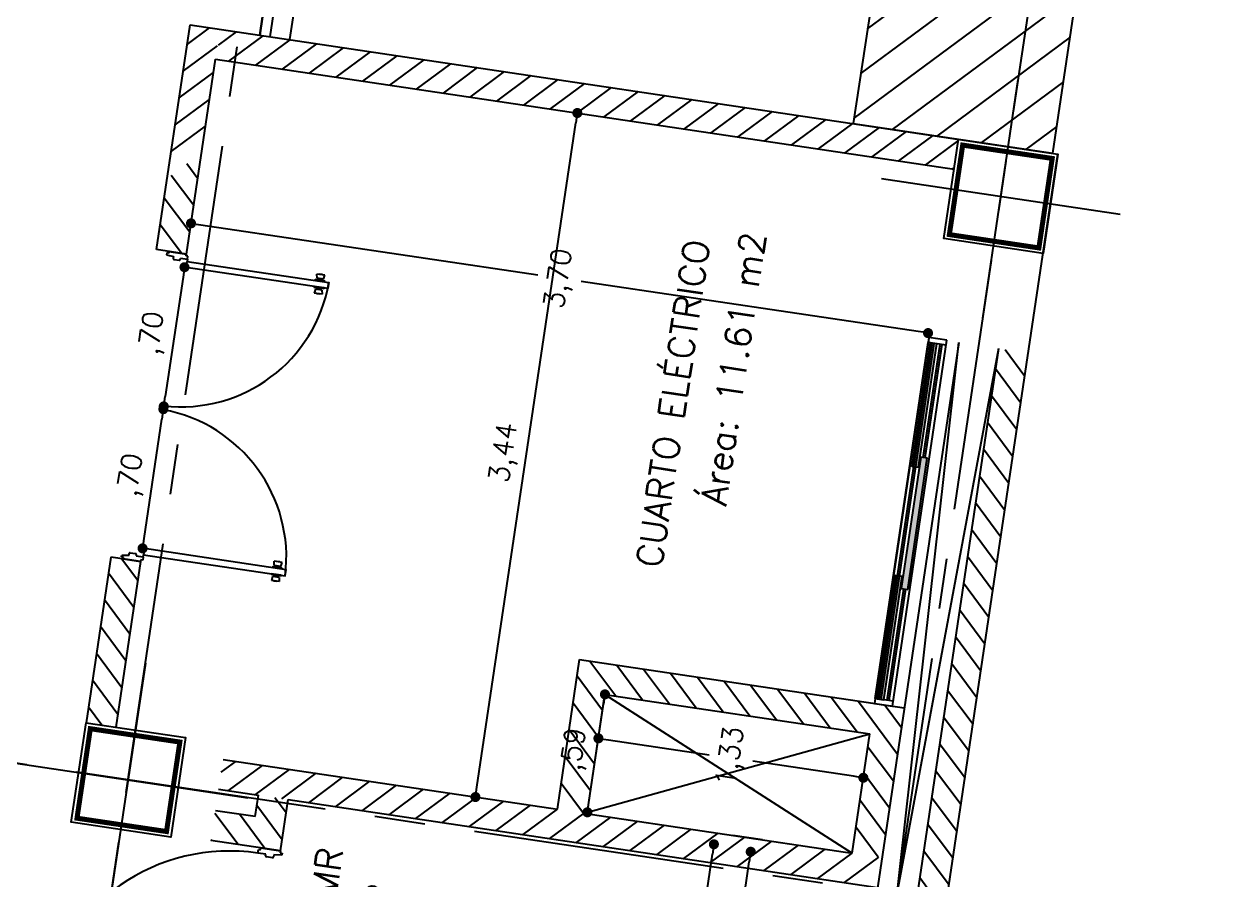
# Model space of a CAD drawing. Header units: millimetres. Extents: x 338 to 506, y 179 to 335.
# Drawn here: x 452.25 to 458.25, y 271.75 to 276.01 of the extents above; entities that cross this region are included whole.
import ezdxf

# ---------------------------------------------------------------- set-up
doc = ezdxf.new("R2010")
doc.units = ezdxf.units.MM
doc.linetypes.add('CENTER', pattern=[2, 1.25, -0.25, 0.25, -0.25])
doc.linetypes.add('DASHED2', pattern=[0.375, 0.25, -0.125])
for name, color, linetype in [('COLUMNAS', 252, 'Continuous'), ('CUBIERTA', 254, 'Continuous'), ('DISEÑOS_VENTANAS', 18, 'Continuous'), ('EJES-COLUMNAS', 3, 'CENTER'), ('EJES_DE_COLUMNA', 255, 'DASHED2'), ('MUROS', 32, 'Continuous'), ('PISO', 253, 'Continuous'), ('PUERTAS', 5, 'Continuous'), ('REJAS', 151, 'Continuous'), ('SEÑALIZACIÓN', 41, 'Continuous'), ('TEXTO', 7, 'Continuous'), ('TEXTOS', 7, 'Continuous'), ('VENTANAS', 144, 'Continuous')]:
    doc.layers.add(name, color=color, linetype=linetype)
doc.styles.add('NOTAS', font='simplex.shx')
doc.styles.get("Standard").update_dxf_attribs({"font": 'ARIALUNI.ttf'})
doc.dimstyles.new('ROMANS', dxfattribs={"dimtxt": 0.1, "dimasz": 0.05, "dimexe": 0.04, "dimexo": 0.5, "dimgap": 0.05, "dimtad": 1, "dimtih": 1, "dimtoh": 1, "dimdec": 4, "dimzin": 5, "dimdsep": 46, "dimtxsty": 'Standard', "dimsah": 1, "dimcen": 0.05, "dimse1": 1, "dimse2": 1, "dimclrd": 7, "dimclre": 7, "dimclrt": 7, "dimadec": 0, "dimazin": 0, "dimtfac": 1, "dimtdec": 4, "dimtix": 1, "dimtmove": 2, "dimatfit": 3, "dimfxl": 1, "dimtolj": 1, "dimarcsym": 0})

# ---------------------------------------------------------------- blocks, each defined once
blk = doc.blocks.new('*X1014')
at = {"color": 0}
for p, q in [((103.1127, 42.8825), (102.1075, 43.8877)), ((103.3374, 42.8822), (102.3322, 43.8875)), ((103.5622, 42.882), (102.557, 43.8872)), ((103.7869, 42.8818), (102.7817, 43.887)), ((104.0117, 42.8815), (103.0065, 43.8867)), ((104.2364, 42.8813), (103.2312, 43.8865)), ((104.4612, 42.881), (103.4559, 43.8863)), ((104.5324, 43.0343), (103.6807, 43.886)), ((104.5324, 43.2589), (103.9054, 43.8858)), ((104.5324, 43.4834), (104.1302, 43.8856)), ((104.5324, 43.7079), (104.3549, 43.8853)), ((102.888, 42.8827), (102.0799, 43.6908)), ((102.6632, 42.8829), (102.0799, 43.4663)), ((102.4385, 42.8832), (102.0799, 43.2418)), ((102.2137, 42.8834), (102.0799, 43.0173))]:
    blk.add_line(p, q, dxfattribs=at)
blk = doc.blocks.new('*X269')
at = {"color": 0}
for p, q in [((2867.7349, 1810.1381), (2867.8145, 1810.2177)), ((2867.7992, 1810.0677), (2867.9492, 1810.2177)), ((2867.9339, 1810.0677), (2868.0839, 1810.2177)), ((2868.0686, 1810.0677), (2868.2186, 1810.2177)), ((2868.2033, 1810.0677), (2868.3533, 1810.2177)), ((2868.338, 1810.0677), (2868.488, 1810.2177)), ((2870.1145, 1810.093), (2870.2392, 1810.2177)), ((2870.2239, 1810.0677), (2870.3739, 1810.2177)), ((2870.3586, 1810.0677), (2870.4908, 1810.1999)), ((2868.4727, 1810.0677), (2868.5685, 1810.1635)), ((2870.4933, 1810.0677), (2870.5582, 1810.1326))]:
    blk.add_line(p, q, dxfattribs=at)
blk = doc.blocks.new('*X270')
at = {"color": 0}
for p, q in [((2867.2471, 1809.3809), (2867.3839, 1809.5177)), ((2867.2471, 1809.5156), (2867.2492, 1809.5177)), ((2867.2471, 1809.2462), (2867.3971, 1809.3962)), ((2867.3033, 1809.1677), (2867.4533, 1809.3177)), ((2867.4849, 1809.2145), (2867.5049, 1809.2346)), ((2867.438, 1809.1677), (2867.4849, 1809.2145))]:
    blk.add_line(p, q, dxfattribs=at)
blk = doc.blocks.new('_DOT')
at = {"color": 0, "linetype": 'ByBlock'}
blk.add_line((-0.5, 0), (-1, 0), dxfattribs=at)
at = {"color": 0, "linetype": 'ByBlock', "const_width": 0.5}
blk.add_lwpolyline([(-0.25, 0, 1), (0.25, 0, 1)], format="xyb", close=True, dxfattribs=at)
blk = doc.blocks.new('*U1210')
at = {"layer": 'REJAS', "color": 7, "style": 'NOTAS'}
blk.add_text(',86', height=0.1, dxfattribs=at).set_placement((2867.0564, 1806.9239))
blk = doc.blocks.new('*D273')
at = {"layer": 'DEFPOINTS', "color": 0, "transparency": 16777216}
for p in [(2867.5874, 1806.8549), (2866.7301, 1806.4046), (2867.5874, 1806.4178)]:
    blk.add_point(p, dxfattribs=at)
at = {"layer": 'REJAS', "color": 7, "transparency": 16777216}
blk.add_line((2866.7801, 1806.8549), (2867.5374, 1806.8549), dxfattribs=at)
at = {"transparency": 16777216}
blk.add_blockref('*U1210', (0, 0), dxfattribs=at)
at = {"layer": 'REJAS', "color": 7, "transparency": 16777216, "xscale": 0.05, "yscale": 0.05, "zscale": 0.05, "rotation": 180}
blk.add_blockref('_DOT', (2866.7301, 1806.8549), dxfattribs=at)
at = {"layer": 'REJAS', "color": 7, "transparency": 16777216, "xscale": 0.05, "yscale": 0.05, "zscale": 0.05}
blk.add_blockref('_DOT', (2867.5874, 1806.8549), dxfattribs=at)
blk = doc.blocks.new('*U1211')
at = {"layer": 'REJAS', "color": 7, "style": 'NOTAS'}
blk.add_text('1,04', height=0.1, dxfattribs=at).set_placement((2866.9295, 1807.1107))
blk = doc.blocks.new('*D274')
at = {"layer": 'DEFPOINTS', "color": 0, "transparency": 16777216}
for p in [(2867.5972, 1807.0416), (2867.5972, 1806.9051), (2866.5522, 1806.5553)]:
    blk.add_point(p, dxfattribs=at)
at = {"layer": 'REJAS', "color": 7, "transparency": 16777216}
blk.add_line((2866.6022, 1807.0416), (2867.5472, 1807.0416), dxfattribs=at)
at = {"transparency": 16777216}
blk.add_blockref('*U1211', (0, 0), dxfattribs=at)
at = {"layer": 'REJAS', "color": 7, "transparency": 16777216, "xscale": 0.05, "yscale": 0.05, "zscale": 0.05, "rotation": 180}
blk.add_blockref('_DOT', (2866.5522, 1807.0416), dxfattribs=at)
at = {"layer": 'REJAS', "color": 7, "transparency": 16777216, "xscale": 0.05, "yscale": 0.05, "zscale": 0.05}
blk.add_blockref('_DOT', (2867.5972, 1807.0416), dxfattribs=at)
blk = doc.blocks.new('PUERTA_PMR')
at = {"layer": 'PUERTAS'}
for p, q in [((-0.1, 0.9848), (-0.11, 0.9848)), ((-0.11, 0.9848), (-0.11, 0.9748)), ((-0.11, 0.9748), (-0.07, 0.9698)), ((-0.1, 0.9948), (-0.1, 0.9848)), ((0, 0.9948), (-0.1, 0.9948)), ((-0.1, 0.9948), (0, 0.9948)), ((-0.07, 0.9698), (-0.07, 0.9598)), ((-0.03, 0.9598), (-0.03, 0.9673)), ((-0.03, 0.9673), (0.01, 0.9673)), ((0, 0.9848), (0, 0.9948)), ((0.01, 0.9848), (0, 0.9848)), ((0.01, 0.9673), (0.01, 0.9848)), ((0.01, 0.9673), (0.01, 0.9548)), ((0.8311, 0.9949), (0.9207, 0.9949)), ((0.8311, 0.981), (0.9067, 0.981)), ((0.9055, 0.9632), (0.9216, 0.9632)), ((0.9066, 0.9632), (0.9067, 0.981)), ((0.9205, 0.9632), (0.9207, 0.9949)), ((-0.065, 0.9548), (-0.035, 0.9548)), ((0.1854, 0.9198), (0.1854, 0.8548)), ((0.2004, 0.9198), (0.2004, 0.8698)), ((0.7744, 0.9198), (0.7744, 0.8698)), ((0.7894, 0.9198), (0.7894, 0.8548)), ((0.9422, 0.9596), (0.885, 0.9597)), ((0.885, 0.9548), (0.885, 0.9597)), ((0.9422, 0.9546), (0.885, 0.9548)), ((0.9422, 0.9198), (0.885, 0.9197)), ((0.885, 0.9197), (0.885, 0.9148)), ((0.9422, 0.9149), (0.885, 0.9148)), ((0.9055, 0.9113), (0.9216, 0.9113)), ((0.9066, 0.9113), (0.9067, 0.8935)), ((0.9205, 0.9113), (0.9207, 0.8797)), ((0.9422, 0.9547), (0.9422, 0.9596)), ((0.9422, 0.9198), (0.9422, 0.9149)), ((0.1854, 0.8548), (0.7894, 0.8548)), ((0.2004, 0.8698), (0.7744, 0.8698)), ((0.8311, 0.8935), (0.9067, 0.8935)), ((0.8311, 0.8797), (0.9207, 0.8797)), ((-0.11, 0.02), (-0.07, 0.025)), ((-0.11, 0.01), (-0.11, 0.02)), ((-0.1, 0.01), (-0.11, 0.01)), ((-0.1, 0), (-0.1, 0.01)), ((0, 0), (-0.1, 0)), ((-0.1, 0), (0, 0)), ((-0.07, 0.025), (-0.07, 0.035)), ((-0.065, 0.04), (-0.035, 0.04)), ((-0.03, 0.035), (-0.03, 0.0275)), ((-0.03, 0.0275), (0.01, 0.0275)), ((0.01, 0.01), (0, 0.01)), ((0, 0.01), (0, 0)), ((0.01, 0.0275), (0.01, 0.01))]:
    blk.add_line(p, q, dxfattribs=at)
blk.add_lwpolyline([(0.01, 0.9198), (0.01, 0.9548), (0.9648, 0.9548), (0.9648, 0.9198)], close=True, dxfattribs=at)
for centre, radius, start, end in [((0.8311, 0.9879), 0.00695, 90, 270), ((0.9023, 0.9629), 0.00329, 260.04121, 5.00791), ((0.9249, 0.9629), 0.00329, 174.71328, 279.67998), ((-0.065, 0.9598), 0.005, 180, 270), ((-0.035, 0.9598), 0.005, 270, 360), ((0.0091, 0.9854), 0.958, 270.05644, 356.06742), ((0.9023, 0.9116), 0.00329, 354.99209, 99.95879), ((0.9249, 0.9116), 0.00329, 80.32002, 185.28672), ((0.8311, 0.8866), 0.00695, 90, 270), ((-0.065, 0.035), 0.005, 90, 180), ((-0.035, 0.035), 0.005, 0, 90)]:
    blk.add_arc(centre, radius, start, end, dxfattribs=at)
blk = doc.blocks.new('*X303')
at = {"color": 0}
for p, q in [((2867.7861, 1807.8371), (2867.6549, 1807.7059)), ((2867.9208, 1807.8371), (2867.7708, 1807.6871)), ((2868.0555, 1807.8371), (2867.9055, 1807.6871)), ((2868.1902, 1807.8371), (2868.0402, 1807.6871)), ((2868.3249, 1807.8371), (2868.1749, 1807.6871)), ((2868.4076, 1807.7851), (2868.2549, 1807.6324)), ((2868.4074, 1807.6501), (2868.2549, 1807.4977)), ((2868.4071, 1807.5152), (2868.2549, 1807.363)), ((2868.4069, 1807.3803), (2868.2549, 1807.2283)), ((2868.4067, 1807.2453), (2868.2549, 1807.0936)), ((2868.4064, 1807.1104), (2868.2549, 1806.9589)), ((2868.4062, 1806.9755), (2868.2549, 1806.8242)), ((2868.406, 1806.8405), (2868.2549, 1806.6895)), ((2868.4058, 1806.7056), (2868.2549, 1806.5548)), ((2868.4055, 1806.5707), (2868.2549, 1806.4201)), ((2868.4053, 1806.4357), (2868.1747, 1806.2052)), ((2867.7859, 1806.3552), (2867.6549, 1806.2242)), ((2867.9206, 1806.3552), (2867.7706, 1806.2052)), ((2868.0553, 1806.3552), (2867.9053, 1806.2052)), ((2868.19, 1806.3552), (2868.04, 1806.2052)), ((2868.4051, 1806.3008), (2868.3094, 1806.2052))]:
    blk.add_line(p, q, dxfattribs=at)
blk = doc.blocks.new('*U1230')
at = {"layer": 'REJAS', "color": 7, "style": 'NOTAS'}
blk.add_text(',70', height=0.1, dxfattribs=at).set_placement((2869.5937, 1810.1367))
blk = doc.blocks.new('*D304')
at = {"layer": 'DEFPOINTS', "color": 0, "transparency": 16777216}
for p in [(2869.3485, 1810.0677), (2869.3485, 1810.0485), (2870.0485, 1810.0589)]:
    blk.add_point(p, dxfattribs=at)
at = {"layer": 'REJAS', "color": 7, "transparency": 16777216}
blk.add_line((2869.9985, 1810.0677), (2869.3985, 1810.0677), dxfattribs=at)
at = {"transparency": 16777216}
blk.add_blockref('*U1230', (0, 0), dxfattribs=at)
at = {"layer": 'REJAS', "color": 7, "transparency": 16777216, "xscale": 0.05, "yscale": 0.05, "zscale": 0.05, "rotation": 180}
blk.add_blockref('_DOT', (2869.3485, 1810.0677), dxfattribs=at)
at = {"layer": 'REJAS', "color": 7, "transparency": 16777216, "xscale": 0.05, "yscale": 0.05, "zscale": 0.05}
blk.add_blockref('_DOT', (2870.0485, 1810.0677), dxfattribs=at)
blk = doc.blocks.new('*U313')
at = {"layer": 'TEXTOS', "color": 5, "style": 'NOTAS'}
for s, p in [('CUARTO ELÉCTRICO', (2868.9145, 1807.5016)), ('Área: 11.61 m2', (2869.2674, 1807.2302))]:
    blk.add_text(s, height=0.127779, dxfattribs=at).set_placement(p)
blk = doc.blocks.new('*U314')
at = {"layer": 'TEXTOS', "color": 5, "style": 'NOTAS'}
for s, height, p in [('W.C PMR', 0.12778, (2866.5486, 1808.8606)), ('Área: 7.79 m2', 0.127779, (2865.9036, 1808.5893))]:
    blk.add_text(s, height=height, dxfattribs=at).set_placement(p)
blk = doc.blocks.new('*X316')
at = {"color": 0}
for p, q in [((2867.5842, 1806.0052), (2867.4342, 1805.8552)), ((2867.719, 1806.0052), (2867.569, 1805.8552)), ((2867.8537, 1806.0052), (2867.7037, 1805.8552)), ((2867.9884, 1806.0052), (2867.8384, 1805.8552)), ((2868.1231, 1806.0052), (2867.9731, 1805.8552)), ((2868.2578, 1806.0052), (2868.1078, 1805.8552)), ((2868.3925, 1806.0052), (2868.2425, 1805.8552)), ((2868.5272, 1806.0052), (2868.3772, 1805.8552)), ((2868.6619, 1806.0052), (2868.5119, 1805.8552)), ((2868.7966, 1806.0052), (2868.6466, 1805.8552)), ((2868.9313, 1806.0052), (2868.7813, 1805.8552)), ((2869.066, 1806.0052), (2868.916, 1805.8552)), ((2869.2007, 1806.0052), (2869.0507, 1805.8552)), ((2869.3354, 1806.0052), (2869.1854, 1805.8552)), ((2869.4701, 1806.0052), (2869.3201, 1805.8552)), ((2869.6048, 1806.0052), (2869.4548, 1805.8552)), ((2869.7395, 1806.0052), (2869.5895, 1805.8552)), ((2869.8742, 1806.0052), (2869.7242, 1805.8552)), ((2870.0089, 1806.0052), (2869.8589, 1805.8552)), ((2870.1436, 1806.0052), (2869.9936, 1805.8552)), ((2870.2449, 1805.9718), (2870.1283, 1805.8552))]:
    blk.add_line(p, q, dxfattribs=at)
blk = doc.blocks.new('*U1231')
at = {"layer": 'REJAS', "color": 7, "style": 'NOTAS'}
blk.add_text(',70', height=0.1, dxfattribs=at).set_placement((2868.8798, 1810.1367))
blk = doc.blocks.new('*D317')
at = {"layer": 'DEFPOINTS', "color": 0, "transparency": 16777216}
for p in [(2869.3346, 1810.0677), (2868.6346, 1810.0589), (2869.3346, 1810.0485)]:
    blk.add_point(p, dxfattribs=at)
at = {"layer": 'REJAS', "color": 7, "transparency": 16777216}
blk.add_line((2868.6846, 1810.0677), (2869.2846, 1810.0677), dxfattribs=at)
at = {"transparency": 16777216}
blk.add_blockref('*U1231', (0, 0), dxfattribs=at)
at = {"layer": 'REJAS', "color": 7, "transparency": 16777216, "xscale": 0.05, "yscale": 0.05, "zscale": 0.05, "rotation": 180}
blk.add_blockref('_DOT', (2868.6346, 1810.0677), dxfattribs=at)
at = {"layer": 'REJAS', "color": 7, "transparency": 16777216, "xscale": 0.05, "yscale": 0.05, "zscale": 0.05}
blk.add_blockref('_DOT', (2869.3346, 1810.0677), dxfattribs=at)
blk = doc.blocks.new('*U1236')
at = {"layer": 'REJAS', "color": 7, "style": 'NOTAS'}
blk.add_text('1,33', height=0.1, dxfattribs=at).set_placement((2867.8909, 1806.9807))
blk = doc.blocks.new('*D322')
at = {"layer": 'DEFPOINTS', "color": 0, "transparency": 16777216}
for p in [(2868.2549, 1807.6871), (2868.0337, 1806.3552), (2868.2549, 1806.3552)]:
    blk.add_point(p, dxfattribs=at)
at = {"layer": 'REJAS', "color": 7, "transparency": 16777216}
for p, q in [((2868.0337, 1807.6371), (2868.0337, 1807.1307)), ((2868.0337, 1806.4052), (2868.0337, 1806.9116))]:
    blk.add_line(p, q, dxfattribs=at)
at = {"transparency": 16777216}
blk.add_blockref('*U1236', (0, 0), dxfattribs=at)
at = {"layer": 'REJAS', "color": 7, "transparency": 16777216, "xscale": 0.05, "yscale": 0.05, "zscale": 0.05}
for p, rotation in [((2868.0337, 1807.6871), 90), ((2868.0337, 1806.3552), 270)]:
    blk.add_blockref('_DOT', p, dxfattribs=dict(at, rotation=rotation))
blk = doc.blocks.new('*U1237')
at = {"layer": 'REJAS', "color": 7, "style": 'NOTAS'}
blk.add_text(',59', height=0.1, dxfattribs=at).set_placement((2867.8559, 1807.7561))
blk = doc.blocks.new('*D323')
at = {"layer": 'DEFPOINTS', "color": 0, "transparency": 16777216}
for p in [(2867.6617, 1807.6871), (2868.2549, 1807.6871), (2868.2549, 1807.6871)]:
    blk.add_point(p, dxfattribs=at)
at = {"layer": 'REJAS', "color": 7, "transparency": 16777216}
blk.add_line((2867.7117, 1807.6871), (2868.2049, 1807.6871), dxfattribs=at)
at = {"transparency": 16777216}
blk.add_blockref('*U1237', (0, 0), dxfattribs=at)
at = {"layer": 'REJAS', "color": 7, "transparency": 16777216, "xscale": 0.05, "yscale": 0.05, "zscale": 0.05, "rotation": 180}
blk.add_blockref('_DOT', (2867.6617, 1807.6871), dxfattribs=at)
at = {"layer": 'REJAS', "color": 7, "transparency": 16777216, "xscale": 0.05, "yscale": 0.05, "zscale": 0.05}
blk.add_blockref('_DOT', (2868.2549, 1807.6871), dxfattribs=at)
blk = doc.blocks.new('*U1238')
at = {"layer": 'REJAS', "color": 7, "style": 'NOTAS'}
blk.add_text('3,44', height=0.1, dxfattribs=at).set_placement((2869.2201, 1808.3178))
blk = doc.blocks.new('*D324')
at = {"layer": 'DEFPOINTS', "color": 0, "transparency": 16777216}
for p in [(2871.0949, 1808.2488), (2867.6549, 1807.8371), (2871.0949, 1807.8371)]:
    blk.add_point(p, dxfattribs=at)
at = {"layer": 'REJAS', "color": 7, "transparency": 16777216}
blk.add_line((2867.7049, 1808.2488), (2871.0449, 1808.2488), dxfattribs=at)
at = {"transparency": 16777216}
blk.add_blockref('*U1238', (0, 0), dxfattribs=at)
at = {"layer": 'REJAS', "color": 7, "transparency": 16777216, "xscale": 0.05, "yscale": 0.05, "zscale": 0.05, "rotation": 180}
blk.add_blockref('_DOT', (2867.6549, 1808.2488), dxfattribs=at)
at = {"layer": 'REJAS', "color": 7, "transparency": 16777216, "xscale": 0.05, "yscale": 0.05, "zscale": 0.05}
blk.add_blockref('_DOT', (2871.0949, 1808.2488), dxfattribs=at)
blk = doc.blocks.new('*U1239')
at = {"layer": 'REJAS', "color": 7, "style": 'NOTAS'}
blk.add_text('3,70', height=0.1, dxfattribs=at).set_placement((2870.1166, 1808.1748))
blk = doc.blocks.new('*D325')
at = {"layer": 'DEFPOINTS', "color": 0, "transparency": 16777216}
for p in [(2871.0949, 1810.0677), (2870.269, 1806.3629), (2871.0949, 1806.3629)]:
    blk.add_point(p, dxfattribs=at)
at = {"layer": 'REJAS', "color": 7, "transparency": 16777216}
for p, q in [((2870.269, 1810.0177), (2870.269, 1808.3248)), ((2870.269, 1806.4129), (2870.269, 1808.1058))]:
    blk.add_line(p, q, dxfattribs=at)
at = {"transparency": 16777216}
blk.add_blockref('*U1239', (0, 0), dxfattribs=at)
at = {"layer": 'REJAS', "color": 7, "transparency": 16777216, "xscale": 0.05, "yscale": 0.05, "zscale": 0.05}
for p, rotation in [((2870.269, 1810.0677), 90), ((2870.269, 1806.3629), 270)]:
    blk.add_blockref('_DOT', p, dxfattribs=dict(at, rotation=rotation))
blk = doc.blocks.new('*U327')
at = {"layer": 'REJAS', "color": 18, "linetype": 'Continuous', "extrusion": (0, 0, -1)}
for points in [[(-2868.9927, 1806.308), (-2869.6527, 1806.2752), (-2868.9927, 1806.2752)], [(-2868.9927, 1806.308), (-2869.6527, 1806.308), (-2869.6527, 1806.2752)]]:
    blk.add_solid(points, dxfattribs=at)
blk = doc.blocks.new('*U328')
at = {"layer": 'REJAS', "color": 18, "linetype": 'Continuous', "extrusion": (0, 0, -1)}
for points in [[(-2869.6027, 1806.3452), (-2870.2227, 1806.3124), (-2869.6027, 1806.3124)], [(-2869.6027, 1806.3452), (-2870.2227, 1806.3452), (-2870.2227, 1806.3124)]]:
    blk.add_solid(points, dxfattribs=at)
blk = doc.blocks.new('*U329')
at = {"layer": 'VENTANAS', "color": 18, "linetype": 'Continuous', "extrusion": (0, 0, -1)}
for points in [[(-2868.4327, 1806.3452), (-2869.0527, 1806.3124), (-2868.4327, 1806.3124)], [(-2868.4327, 1806.3452), (-2869.0527, 1806.3452), (-2869.0527, 1806.3124)]]:
    blk.add_solid(points, dxfattribs=at)
blk = doc.blocks.new('COLUMNAS_V3_B9')
at = {"layer": 'COLUMNAS', "color": 6}
for points in [[(3068.1997, 1916.924), (3068.1997, 1916.424), (3067.6997, 1916.424), (3067.6997, 1916.924), (3068.1997, 1916.924)], [(3071.7097, 1913.0615), (3071.7097, 1912.5615), (3071.2097, 1912.5615), (3071.2097, 1913.0615), (3071.7097, 1913.0615)]]:
    blk.add_lwpolyline(points, dxfattribs=at)
at = {"layer": 'COLUMNAS', "color": 6, "const_width": 0.025}
for points in [[(3067.7238, 1916.449), (3067.7238, 1916.899), (3068.1738, 1916.899), (3068.1738, 1916.449)], [(3071.2338, 1912.5865), (3071.2338, 1913.0365), (3071.6838, 1913.0365), (3071.6838, 1912.5865)]]:
    blk.add_lwpolyline(points, close=True, dxfattribs=at)
blk = doc.blocks.new('EJES_ESTRUCTURALES')
at = {"layer": 'EJES_DE_COLUMNA', "color": 9, "linetype": 'CENTER'}
for p, q in [((729.54081, 131.2663), (729.54081, 199.7363)), ((661.47768, 142.25478), (759.37077, 142.2588)), ((661.47762, 138.38925), (759.37071, 138.39325))]:
    blk.add_line(p, q, dxfattribs=at)
blk = doc.blocks.new('COLUMNAS')
at = {"layer": 'COLUMNAS', "color": 6}
for points in [[(-587.9662, 166.3385), (-587.9662, 165.8385), (-587.4662, 165.8385), (-587.4662, 166.3385), (-587.9662, 166.3385)], [(-591.4762, 162.476), (-591.4762, 161.976), (-590.9762, 161.976), (-590.9762, 162.476), (-591.4762, 162.476)]]:
    blk.add_lwpolyline(points, dxfattribs=at)
at = {"layer": 'COLUMNAS', "color": 6, "const_width": 0.025}
for points in [[(-587.4903, 165.8635), (-587.4903, 166.3135), (-587.9404, 166.3135), (-587.9404, 165.8635)], [(-591.0003, 162.001), (-591.0003, 162.451), (-591.4504, 162.451), (-591.4504, 162.001)]]:
    blk.add_lwpolyline(points, close=True, dxfattribs=at)
at = {"layer": 'EJES-COLUMNAS'}
for p, q in [((-587.7162, 166.6885), (-587.7162, 165.4885)), ((-587.104, 166.0885), (-588.304, 166.0885)), ((-587.104, 166.0885), (-588.304, 166.0885)), ((-591.2262, 162.826), (-591.2262, 161.626)), ((-590.614, 162.226), (-591.814, 162.226)), ((-590.614, 162.226), (-591.814, 162.226))]:
    blk.add_line(p, q, dxfattribs=at)
blk = doc.blocks.new('BAÑOS_POSTERIOR_PISO_2_A_4')
at = {"color": 32}
blk.add_line((2867.65491, 1806.80518), (2867.65491, 1806.95518), dxfattribs=at)
at = {"layer": 'DISEÑOS_VENTANAS'}
for p, q in [((2868.43268, 1806.29518), (2868.99268, 1806.29518)), ((2868.43268, 1806.28518), (2868.99268, 1806.28518)), ((2869.65268, 1806.29518), (2870.22268, 1806.29518)), ((2869.65268, 1806.28518), (2870.22268, 1806.28518))]:
    blk.add_line(p, q, dxfattribs=at)
at = {"layer": 'MUROS'}
for p, q in [((2868.56854, 1810.21769), (2867.73489, 1810.21769)), ((2868.56854, 1810.06769), (2868.56854, 1810.21769)), ((2870.1145, 1810.21769), (2871.24489, 1810.21769)), ((2870.1145, 1810.06769), (2870.1145, 1810.21769)), ((2871.24489, 1810.21769), (2871.24489, 1805.85518)), ((2867.73489, 1810.06769), (2867.73489, 1810.06769)), ((2868.56854, 1810.06769), (2867.73489, 1810.06769)), ((2870.1145, 1810.06769), (2871.09489, 1810.06769)), ((2871.09489, 1810.06769), (2871.09489, 1806.35518)), ((2873.44864, 1809.86769), (2871.24489, 1809.86769)), ((2873.44864, 1809.71769), (2871.24489, 1809.71769)), ((2867.24714, 1809.16769), (2867.24714, 1809.51769)), ((2867.39714, 1809.31769), (2867.39714, 1809.51769)), ((2867.50491, 1809.51769), (2867.50491, 1809.31769)), ((2867.65491, 1809.51769), (2867.65491, 1807.83709)), ((2867.39714, 1809.31769), (2867.50491, 1809.31769)), ((2867.24714, 1809.16769), (2867.50491, 1809.16769)), ((2867.50491, 1809.16769), (2867.50491, 1806.20518)), ((2867.65491, 1807.83709), (2868.40768, 1807.83709)), ((2868.40768, 1807.83709), (2868.40768, 1806.20518)), ((2867.65491, 1807.70605), (2867.65491, 1806.35518)), ((2867.65491, 1807.70239), (2868.25491, 1806.35518)), ((2868.25491, 1807.68709), (2867.65491, 1806.35518)), ((2868.25491, 1807.68709), (2868.25491, 1806.35518)), ((2867.65491, 1806.35518), (2868.25491, 1806.35518)), ((2870.24489, 1806.20518), (2864.73489, 1806.20518)), ((2864.73489, 1806.00518), (2870.24489, 1806.20518)), ((2870.24489, 1806.00518), (2864.73489, 1806.20518)), ((2870.24489, 1806.00518), (2864.73489, 1806.00518)), ((2864.73489, 1805.85518), (2871.24489, 1805.85518))]:
    blk.add_line(p, q, dxfattribs=at)
at = {"layer": 'MUROS', "linetype": 'Continuous'}
for p, q in [((2870.60774, 1810.21769), (2870.75774, 1810.06769)), ((2870.74245, 1810.21769), (2870.89245, 1810.06769)), ((2870.87715, 1810.21769), (2871.02715, 1810.06769)), ((2871.01185, 1810.21769), (2871.16185, 1810.06769)), ((2871.14656, 1810.21769), (2871.24489, 1810.11936)), ((2871.16653, 1810.06301), (2871.24489, 1809.98465)), ((2871.09489, 1809.99995), (2871.24489, 1809.84995)), ((2871.09489, 1809.86525), (2871.24489, 1809.71525)), ((2871.09489, 1809.73054), (2871.24489, 1809.58054)), ((2871.09489, 1809.59584), (2871.24489, 1809.44584)), ((2867.50491, 1809.46883), (2867.65491, 1809.31883)), ((2867.59076, 1809.51769), (2867.65491, 1809.45354)), ((2871.09489, 1809.46113), (2871.24489, 1809.31113)), ((2867.50491, 1809.33413), (2867.65491, 1809.18413)), ((2871.09489, 1809.32643), (2871.24489, 1809.17643)), ((2867.50491, 1809.19943), (2867.65491, 1809.04943)), ((2871.09489, 1809.19173), (2871.24489, 1809.04173)), ((2867.50491, 1809.06472), (2867.65491, 1808.91472)), ((2871.09489, 1809.05702), (2871.24489, 1808.90702)), ((2867.50491, 1808.93002), (2867.65491, 1808.78002)), ((2871.09489, 1808.92232), (2871.24489, 1808.77232)), ((2867.50491, 1808.79531), (2867.65491, 1808.64531)), ((2871.09489, 1808.78761), (2871.24489, 1808.63761)), ((2867.50491, 1808.66061), (2867.65491, 1808.51061)), ((2871.09489, 1808.65291), (2871.24489, 1808.50291)), ((2867.50491, 1808.52591), (2867.65491, 1808.37591)), ((2871.09489, 1808.51821), (2871.24489, 1808.36821)), ((2867.50491, 1808.3912), (2867.65491, 1808.2412)), ((2871.09489, 1808.3835), (2871.24489, 1808.2335)), ((2867.50491, 1808.2565), (2867.65491, 1808.1065)), ((2871.09489, 1808.2488), (2871.24489, 1808.0988)), ((2867.50491, 1808.1218), (2867.65491, 1807.9718)), ((2871.09489, 1808.1141), (2871.24489, 1807.9641)), ((2867.50491, 1807.98709), (2867.65491, 1807.83709)), ((2871.09489, 1807.97939), (2871.24489, 1807.82939)), ((2867.50491, 1807.85239), (2867.65491, 1807.70239)), ((2871.09489, 1807.84469), (2871.24489, 1807.69469)), ((2867.50491, 1807.71768), (2867.65491, 1807.56768)), ((2871.09489, 1807.70998), (2871.24489, 1807.55998)), ((2867.50491, 1807.58298), (2867.65491, 1807.43298)), ((2871.09489, 1807.57528), (2871.24489, 1807.42528)), ((2867.50491, 1807.44828), (2867.65491, 1807.29828)), ((2871.09489, 1807.44058), (2871.24489, 1807.29058)), ((2867.50491, 1807.31357), (2867.65491, 1807.16357)), ((2871.09489, 1807.30587), (2871.24489, 1807.15587)), ((2867.50491, 1807.17887), (2867.65491, 1807.02887)), ((2871.09489, 1807.17117), (2871.24489, 1807.02117)), ((2867.50491, 1807.04416), (2867.65491, 1806.89416)), ((2871.09489, 1807.03646), (2871.24489, 1806.88646)), ((2867.50491, 1806.90946), (2867.65491, 1806.75946)), ((2871.09489, 1806.90176), (2871.24489, 1806.75176)), ((2867.50491, 1806.77476), (2867.65491, 1806.62476)), ((2871.09489, 1806.76706), (2871.24489, 1806.61706)), ((2867.50491, 1806.64005), (2867.65491, 1806.49005)), ((2871.09489, 1806.63235), (2871.24489, 1806.48235)), ((2867.50491, 1806.50535), (2867.65491, 1806.35535)), ((2871.09489, 1806.49765), (2871.23719, 1806.35535)), ((2867.50491, 1806.37065), (2867.65491, 1806.22065)), ((2871.09489, 1806.36295), (2871.09959, 1806.35825))]:
    blk.add_line(p, q, dxfattribs=at)
at = {"layer": 'PUERTAS'}
for p, q in [((2868.56854, 1810.15573), (2868.57735, 1810.15573)), ((2868.56854, 1810.06769), (2868.56854, 1810.15573)), ((2868.56854, 1810.15573), (2868.56854, 1810.06769)), ((2868.57735, 1810.15573), (2868.57735, 1810.16453)), ((2868.57735, 1810.16453), (2868.58615, 1810.16453)), ((2868.58615, 1810.16453), (2868.59056, 1810.12932)), ((2868.59056, 1810.12932), (2868.59936, 1810.12932)), ((2868.60376, 1810.12492), (2868.60376, 1810.0985)), ((2870.07929, 1810.12492), (2870.07929, 1810.0985)), ((2870.09249, 1810.12932), (2870.08369, 1810.12932)), ((2870.0969, 1810.16453), (2870.09249, 1810.12932)), ((2870.1057, 1810.16453), (2870.0969, 1810.16453)), ((2870.1057, 1810.15573), (2870.1057, 1810.16453)), ((2870.1145, 1810.15573), (2870.1057, 1810.15573)), ((2870.1145, 1810.06769), (2870.1145, 1810.15573)), ((2870.1145, 1810.15573), (2870.1145, 1810.06769)), ((2868.57735, 1810.06769), (2868.56854, 1810.06769)), ((2868.57735, 1810.05888), (2868.57735, 1810.06769)), ((2868.59936, 1810.0941), (2868.59276, 1810.0941)), ((2868.59276, 1810.0941), (2868.59276, 1810.05888)), ((2870.08369, 1810.0941), (2870.09029, 1810.0941)), ((2870.09029, 1810.0941), (2870.09029, 1810.05888)), ((2870.1057, 1810.05888), (2870.1057, 1810.06769)), ((2870.1057, 1810.06769), (2870.1145, 1810.06769)), ((2868.59276, 1810.05888), (2868.57735, 1810.05888)), ((2868.59276, 1810.05888), (2868.60376, 1810.05888)), ((2870.09029, 1810.05888), (2870.07929, 1810.05888)), ((2870.09029, 1810.05888), (2870.1057, 1810.05888)), ((2868.59161, 1809.40757), (2868.57116, 1809.41114)), ((2868.57126, 1809.37156), (2868.57116, 1809.41114)), ((2868.59169, 1809.37525), (2868.59161, 1809.40757)), ((2868.60376, 1809.41663), (2868.59944, 1809.41662)), ((2868.59957, 1809.36625), (2868.59944, 1809.41662)), ((2868.60388, 1809.36626), (2868.60376, 1809.41663)), ((2868.63451, 1809.36626), (2868.63464, 1809.41663)), ((2868.63464, 1809.41663), (2868.63895, 1809.41662)), ((2868.63883, 1809.36625), (2868.63895, 1809.41662)), ((2868.64671, 1809.37525), (2868.64679, 1809.40757)), ((2868.64679, 1809.40757), (2868.66723, 1809.41114)), ((2868.66714, 1809.37156), (2868.66723, 1809.41114)), ((2870.03626, 1809.40757), (2870.01581, 1809.41114)), ((2870.01591, 1809.37156), (2870.01581, 1809.41114)), ((2870.03634, 1809.37525), (2870.03626, 1809.40757)), ((2870.04841, 1809.41663), (2870.04409, 1809.41662)), ((2870.04422, 1809.36625), (2870.04409, 1809.41662)), ((2870.04853, 1809.36626), (2870.04841, 1809.41663)), ((2870.07916, 1809.36626), (2870.07929, 1809.41663)), ((2870.07929, 1809.41663), (2870.0836, 1809.41662)), ((2870.08348, 1809.36625), (2870.0836, 1809.41662)), ((2870.09136, 1809.37525), (2870.09144, 1809.40757)), ((2870.09144, 1809.40757), (2870.11188, 1809.41114)), ((2870.11179, 1809.37156), (2870.11188, 1809.41114)), ((2868.57119, 1809.39939), (2868.56967, 1809.39939)), ((2868.56971, 1809.3833), (2868.56967, 1809.39939)), ((2868.57123, 1809.38331), (2868.56971, 1809.3833)), ((2868.59169, 1809.37525), (2868.57126, 1809.37156)), ((2868.59638, 1809.39755), (2868.59163, 1809.39753)), ((2868.59641, 1809.38531), (2868.59166, 1809.38529)), ((2868.59637, 1809.39851), (2868.59641, 1809.38434)), ((2868.60388, 1809.36626), (2868.59957, 1809.36625)), ((2868.63451, 1809.36626), (2868.63883, 1809.36625)), ((2868.64202, 1809.39851), (2868.64199, 1809.38434)), ((2868.64199, 1809.38531), (2868.64673, 1809.38529)), ((2868.64202, 1809.39755), (2868.64676, 1809.39753)), ((2868.64671, 1809.37525), (2868.66714, 1809.37156)), ((2868.66717, 1809.38331), (2868.66869, 1809.3833)), ((2868.66721, 1809.39939), (2868.66872, 1809.39939)), ((2868.66869, 1809.3833), (2868.66872, 1809.39939)), ((2870.01584, 1809.39939), (2870.01432, 1809.39939)), ((2870.01436, 1809.3833), (2870.01432, 1809.39939)), ((2870.01588, 1809.38331), (2870.01436, 1809.3833)), ((2870.03634, 1809.37525), (2870.01591, 1809.37156)), ((2870.04103, 1809.39755), (2870.03628, 1809.39753)), ((2870.04106, 1809.38531), (2870.03631, 1809.38529)), ((2870.04102, 1809.39851), (2870.04106, 1809.38434)), ((2870.04853, 1809.36626), (2870.04422, 1809.36625)), ((2870.07916, 1809.36626), (2870.08348, 1809.36625)), ((2870.08667, 1809.39851), (2870.08664, 1809.38434)), ((2870.08664, 1809.38531), (2870.09138, 1809.38529)), ((2870.08667, 1809.39755), (2870.09141, 1809.39753)), ((2870.09136, 1809.37525), (2870.11179, 1809.37156)), ((2870.11182, 1809.38331), (2870.11334, 1809.3833)), ((2870.11186, 1809.39939), (2870.11337, 1809.39939)), ((2870.11334, 1809.3833), (2870.11337, 1809.39939))]:
    blk.add_line(p, q, dxfattribs=at)
for points in [[(2868.63458, 1810.05888), (2868.60376, 1810.05888), (2868.60376, 1809.34638), (2868.63458, 1809.34638)], [(2870.04847, 1810.05888), (2870.07929, 1810.05888), (2870.07929, 1809.34638), (2870.04847, 1809.34638)]]:
    blk.add_lwpolyline(points, close=True, dxfattribs=at)
for centre, radius, start, end in [((2868.59936, 1810.12492), 0.0044, 0, 90), ((2870.08369, 1810.12492), 0.0044, 90, 180), ((2868.59936, 1810.0985), 0.0044, 270, 0), ((2868.58649, 1810.09175), 0.74556, 271.327206, 358.150732), ((2870.09656, 1810.09175), 0.74556, 181.849268, 268.672794), ((2870.08369, 1810.0985), 0.0044, 180, 270), ((2868.59663, 1809.4014), 0.0029, 264.992089, 9.958792), ((2868.59668, 1809.38146), 0.0029, 350.32002, 95.286724), ((2868.64172, 1809.38146), 0.0029, 84.713276, 189.67998), ((2868.64177, 1809.4014), 0.0029, 170.041208, 275.007911), ((2870.04128, 1809.4014), 0.0029, 264.992089, 9.958792), ((2870.04133, 1809.38146), 0.0029, 350.32002, 95.286724), ((2870.08637, 1809.38146), 0.0029, 84.713276, 189.67998), ((2870.08642, 1809.4014), 0.0029, 170.041208, 275.007911)]:
    blk.add_arc(centre, radius, start, end, dxfattribs=at)
at = {"layer": 'REJAS', "color": 18}
for p, q in [((2867.65491, 1807.68709), (2868.25491, 1807.68709)), ((2870.24489, 1806.35518), (2868.40768, 1806.35518)), ((2870.24768, 1806.35518), (2868.40768, 1806.35518)), ((2868.40768, 1806.35518), (2868.40768, 1806.26518)), ((2868.43268, 1806.26518), (2868.43268, 1806.35518)), ((2868.43268, 1806.35518), (2870.22268, 1806.35518)), ((2870.22268, 1806.26518), (2870.22268, 1806.35518)), ((2870.24768, 1806.26518), (2870.24768, 1806.35518)), ((2868.43268, 1806.33518), (2870.22268, 1806.33518)), ((2868.43268, 1806.32518), (2870.22268, 1806.32518)), ((2868.40768, 1806.26518), (2870.24768, 1806.26518)), ((2868.99268, 1806.27518), (2869.65268, 1806.27518))]:
    blk.add_line(p, q, dxfattribs=at)
for points in [[(2868.43268, 1806.31237), (2869.05268, 1806.31237), (2869.05268, 1806.34518), (2868.43268, 1806.34518)], [(2869.60268, 1806.31237), (2870.22268, 1806.31237), (2870.22268, 1806.34518), (2869.60268, 1806.34518)], [(2868.99268, 1806.27518), (2869.65268, 1806.27518), (2869.65268, 1806.308), (2868.99268, 1806.308)]]:
    blk.add_lwpolyline(points, close=True, dxfattribs=at)
at = {"layer": 'VENTANAS', "color": 18}
blk.add_line((2869.60268, 1806.31237), (2869.60268, 1806.31237), dxfattribs=at)
for name in ['*U314', '*U313']:
    blk.add_blockref(name, (0, 0))
at = {"layer": 'MUROS', "linetype": 'Continuous'}
for name in ['*X269', '*X270', '*X316']:
    blk.add_blockref(name, (0, 0), dxfattribs=at)
at = {"layer": 'REJAS', "color": 30, "rotation": 90}
blk.add_blockref('PUERTA_PMR', (2867.24714, 1809.26769), dxfattribs=at)
at = {"layer": 'REJAS', "color": 18, "linetype": 'Continuous'}
for name in ['*X303', '*U328', '*U327']:
    blk.add_blockref(name, (0, 0), dxfattribs=at)
at = {"layer": 'VENTANAS', "color": 18, "linetype": 'Continuous'}
blk.add_blockref('*U329', (0, 0), dxfattribs=at)
at = {"layer": 'REJAS', "color": 18}
for base, p1, p2, angle, picture, middle in [((2869.33458, 1810.06769), (2868.63458, 1810.05888), (2869.33458, 1810.04849), 180, '*D317', (2868.98458, 1810.17721)), ((2870.26901, 1806.36295), (2871.09489, 1810.06769), (2871.09489, 1806.36295), 90, '*D325', (2870.26901, 1808.21532)), ((2868.03371, 1806.35518), (2868.25491, 1807.68709), (2868.25491, 1806.35518), 90, '*D322', (2868.03371, 1807.02114))]:
    dim = blk.add_linear_dim(base=base, p1=p1, p2=p2, angle=angle, dimstyle='ROMANS', dxfattribs=at)
    dim.commit()
    dim.dimension.update_dxf_attribs({"geometry": picture, "text_midpoint": middle})
for base, p1, p2, picture, middle in [((2869.34847, 1810.06769), (2870.04847, 1810.05888), (2869.34847, 1810.04849), '*D304', (2869.69847, 1810.17721)), ((2871.09489, 1808.2488), (2867.65491, 1807.83709), (2871.09489, 1807.83709), '*D324', (2869.3749, 1808.35832)), ((2868.25491, 1807.68709), (2867.66172, 1807.68709), (2868.25491, 1807.68709), '*D323', (2867.95831, 1807.79662)), ((2867.5971731, 1807.0416278), (2866.5522233, 1806.5553389), (2867.5971731, 1806.9051233), '*D274', (2867.0746982, 1807.1511516)), ((2867.58742, 1806.85487), (2866.73015, 1806.40457), (2867.58742, 1806.41781), '*D273', (2867.15878, 1806.96439))]:
    dim = blk.add_linear_dim(base=base, p1=p1, p2=p2, dimstyle='ROMANS', dxfattribs=at)
    dim.commit()
    dim.dimension.update_dxf_attribs({"geometry": picture, "text_midpoint": middle})
blk = doc.blocks.new('A$C7152A42C')
blk.add_line((102.07987, 46.87022), (103.05929, 46.87022))
at = {"layer": 'PISO'}
blk.add_lwpolyline([(102.07987, 43.88772), (102.07987, 42.88355), (106.98487, 42.88355), (106.98487, 43.87084)], close=True, dxfattribs=at)
at = {"layer": 'TEXTO', "color": 7}
blk.add_line((103.06429, 46.82022), (102.07987, 46.82022), dxfattribs=at)
at = {"color": 18}
blk.add_blockref('COLUMNAS_V3_B9', (-2969.6298, -1869.70381), dxfattribs=at)
at = {"layer": 'CUBIERTA', "xscale": -1}
blk.add_blockref('COLUMNAS', (-489.39632, -119.11823), dxfattribs=at)
at = {"layer": 'EJES_DE_COLUMNA'}
blk.add_blockref('EJES_ESTRUCTURALES', (-631.22088, -95.28525), dxfattribs=at)
at = {"layer": 'MUROS'}
blk.add_blockref('BAÑOS_POSTERIOR_PISO_2_A_4', (-2769.16502, -1762.99746), dxfattribs=at)
at = {"layer": 'SEÑALIZACIÓN', "color": 252, "linetype": 'Continuous'}
blk.add_blockref('*X1014', (0, 0), dxfattribs=at)

msp = doc.modelspace()

# ---------------------------------------------------------------- block references
at = {"layer": 'MUROS', "color": 32, "rotation": 81.53046525965426}
msp.add_blockref('A$C7152A42C', (484.7482, 168.0844), dxfattribs=at)

doc.saveas('drawing.dxf')
